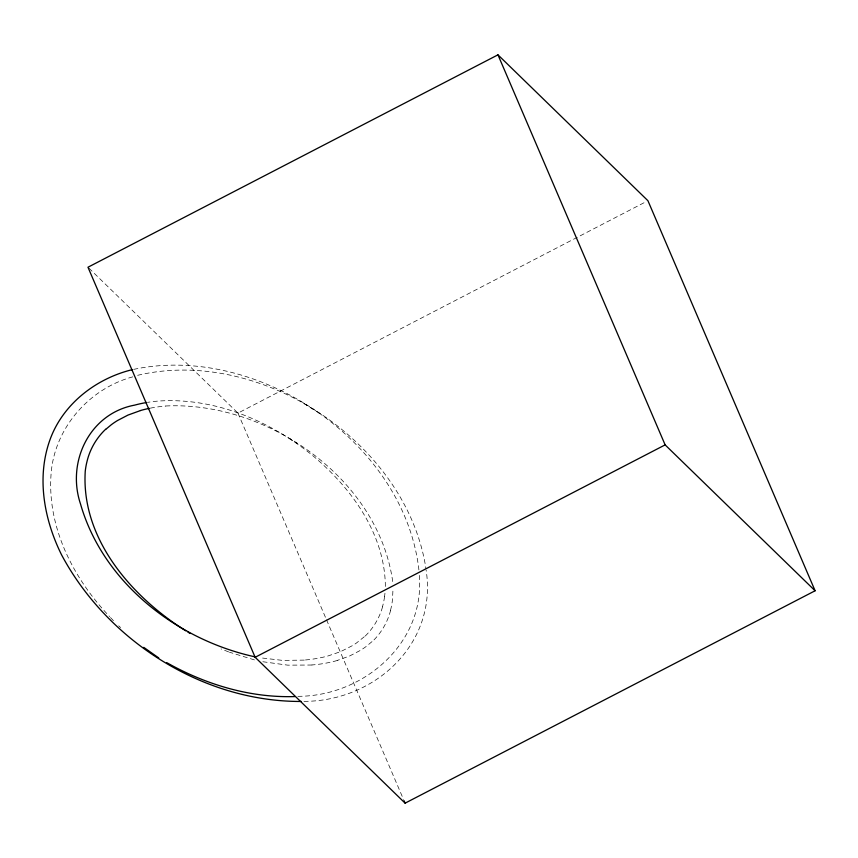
<?xml version="1.0" encoding="UTF-8"?>
<svg xmlns="http://www.w3.org/2000/svg" width="858" height="858" viewBox="0 0 858 858"><rect width="100%" height="100%" fill="white"/><g stroke="black" fill="none" stroke-linecap="round" stroke-linejoin="round"><path stroke-width="0.64" stroke-dasharray="4.29 3.22" d="M385.36 586.475C384.974 533.708 350.986 487.323 311.808 454.869C268.919 420.238 213.899 397.211 158.076 401.083A142.525 124.431 -57.4 0 0 147.919 402.305M419.326 575.407C425.064 643.693 362.795 696.503 297.587 696.321M384.963 593.253L384.566 596.642M390.529 610.295L391.216 607.4A74.431 64.983 -57.4 0 0 392.46 599.86L393.05 588.02M364.318 636.722L356.263 643.157A74.314 64.876 -57.4 0 1 352.552 645.57L340.487 651.694L327.745 656.048A142.6 124.496 -57.4 0 1 304.29 660.049M371.997 641.634L366.355 646.342A72.447 63.256 -57.4 0 1 360.231 650.482L349.71 655.952L337.269 660.445M88.932 268.168L237.945 413.116L646.739 201.34M132.786 376.855C88.224 388.803 53.25 429.708 50.933 476.19C47.748 528.936 74.067 579.236 109.631 616.602M137.645 375.311C261.014 346.096 406.939 443.146 425.976 568.843M133.698 369.369C258.033 343.114 404.654 442.406 418.951 570.28M303.989 701.351C374.946 701.404 437.58 643.639 426.115 570.109M165.755 405.995C267.031 400.976 378.764 478.549 392.792 582.207M304.29 660.102L282.625 660.392L259.674 657.721M311.969 665.025L287.795 665.154L262.183 661.647M254.418 659.899L229.472 652.219M228.625 651.908L221.074 648.916M303.614 403.281L318.972 413.073M289.125 438.352L296.804 443.264M118.715 625.825L120.603 627.584M110.521 617.556L114.06 621.374M237.945 413.116L326.008 618.597M326.533 619.83L403.528 799.463M337.269 660.499A141.473 123.52 -57.4 0 1 311.969 664.95M390.604 610.306A57.497 50.204 -57.4 0 1 372.093 641.763M150.279 408.161A141.409 123.455 -57.4 0 1 165.755 406.07M384.556 596.642A70.796 61.808 -57.4 0 1 382.475 606.82M382.55 606.842A57.497 50.204 -57.4 0 1 364.414 636.84"/><path stroke-width="1.29" d="M105.727 429.386L111.368 424.678A72.437 63.235 -57.4 0 1 117.492 420.538L128.014 415.068L140.455 410.574M497.962 54.837L87.977 267.235L255.148 657.282L405.115 803.163L815.1 590.765L647.929 200.718L497.962 54.837L665.132 444.884L815.1 590.765M255.148 657.282L665.132 444.884M132.389 369.626C95.077 378.689 61.218 405.298 49.045 442.481C36.712 479.643 44.552 520.506 61.583 554.879C107.518 641.001 203.078 701.908 301.373 701.458M295.023 696.557C250.075 697.994 205.63 684.566 166.699 662.623M254.504 656.735C176.544 639.542 103.024 582.561 80.534 504.043C66.366 462.022 89.522 413.513 134.62 405.137A142.525 124.431 -57.4 0 1 146.825 402.477M187.988 632.174L190.208 633.494M185.768 630.823C131.692 596.825 80.931 538.813 85.253 471.16A74.421 64.972 -57.4 0 1 86.497 463.62L87.194 460.725A57.497 50.204 -57.4 0 1 105.631 429.268M143.758 647.361L158.751 657.947M404.054 800.696L405.115 803.163M140.444 410.521A141.409 123.455 -57.4 0 1 149.249 408.376"/></g></svg>
